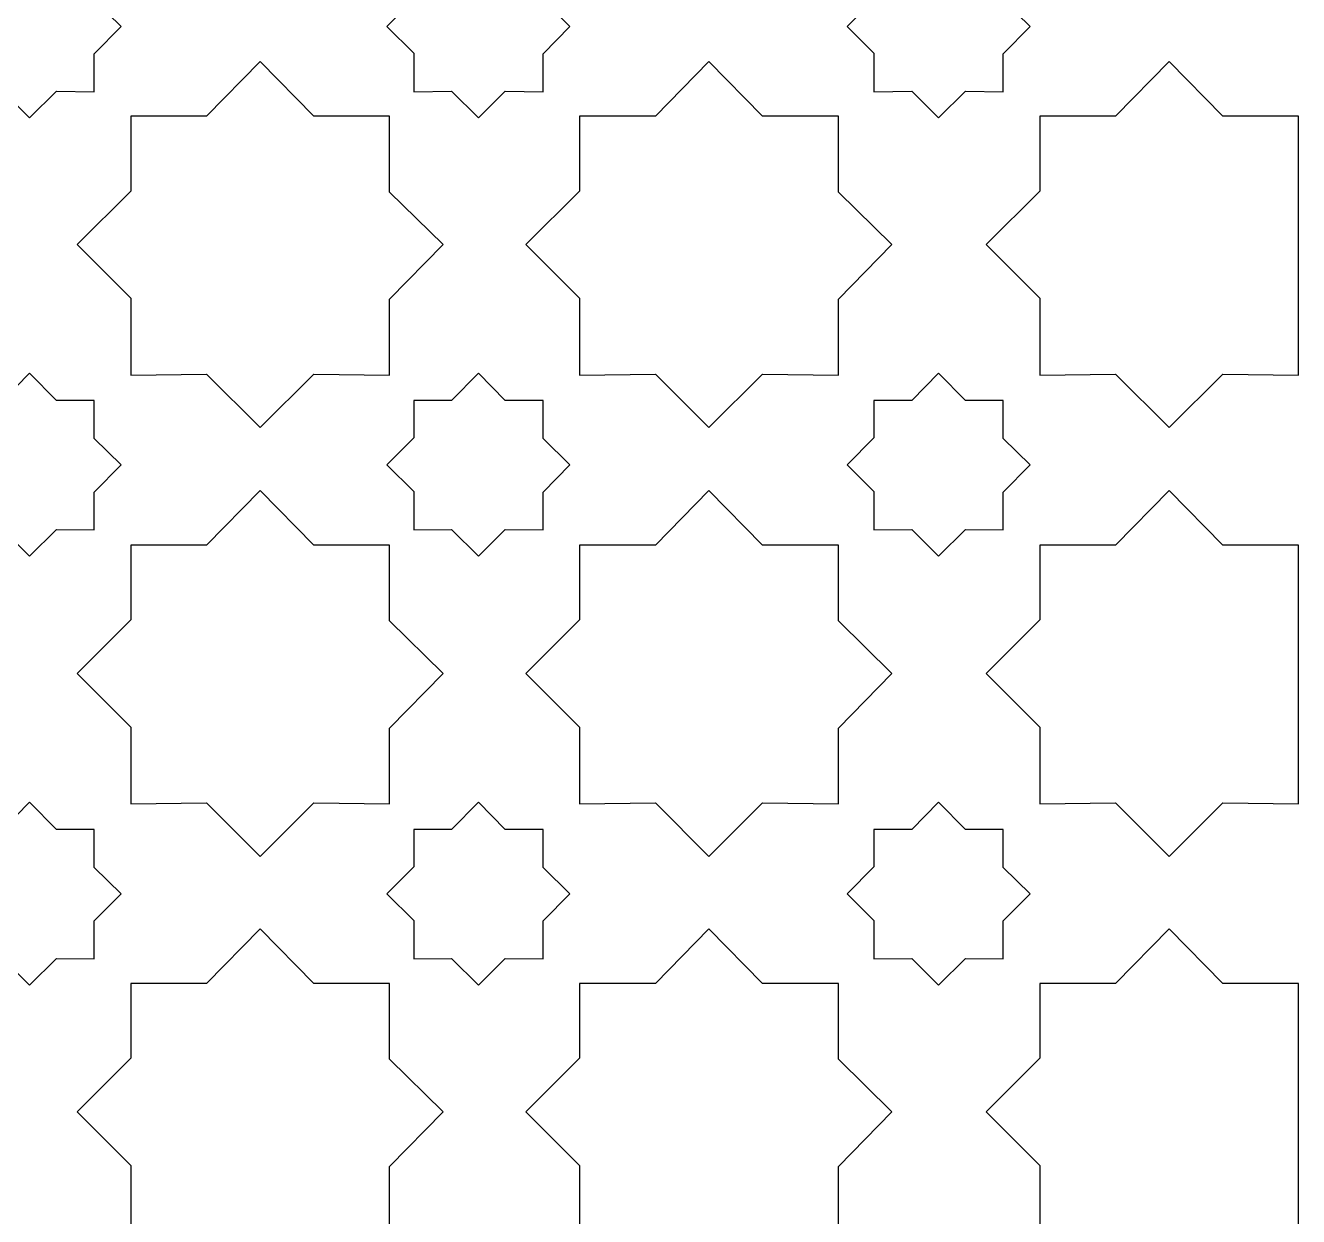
# Model space of a CAD drawing. Header units: centimetres. Extents: x -82 to 82, y -124 to 124.
# Drawn here: x -47.98 to -13.54, y -91.1 to -58.89 of the extents above; entities that cross this region are included whole.
import ezdxf

# ---------------------------------------------------------------- set-up
doc = ezdxf.new("R2010")
doc.units = ezdxf.units.CM
doc.header["$MEASUREMENT"] = 0
doc.layers.add('layer 1', color=7, linetype='Continuous')

msp = doc.modelspace()

# ---------------------------------------------------------------- linework, layer by layer
at = {"layer": 'layer 1', "color": 175}
for points, knots in [([(-49.61516, -58.18754), (-49.61516, -58.18754), (-49.61516, -57.17603), (-49.61516, -57.17603), (-49.61516, -57.17603), (-49.61516, -57.17603), (-48.58995, -57.17603), (-48.58995, -57.17603), (-48.58995, -57.17603), (-48.58995, -57.17603), (-47.86507, -56.43744), (-47.86507, -56.43744), (-47.86507, -56.43744), (-47.86507, -56.43744), (-47.14017, -57.17603), (-47.14017, -57.17603), (-47.14017, -57.17603), (-47.14017, -57.17603), (-46.11498, -57.17603), (-46.11498, -57.17603), (-46.11498, -57.17603), (-46.11498, -57.17603), (-46.11498, -58.20122), (-46.11498, -58.20122), (-46.11498, -58.20122), (-46.11498, -58.20122), (-45.39006, -58.91244), (-45.39006, -58.91244), (-45.39006, -58.91244), (-45.39006, -58.91244), (-46.11498, -59.65105), (-46.11498, -59.65105), (-46.11498, -59.65105), (-46.11498, -59.65105), (-46.11498, -60.67621), (-46.11498, -60.67621), (-46.11498, -60.67621), (-46.11498, -60.67621), (-47.14012, -60.66252), (-47.14012, -60.66252), (-47.14012, -60.66252), (-47.14012, -60.66252), (-47.86507, -61.38744), (-47.86507, -61.38744), (-47.86507, -61.38744), (-47.86507, -61.38744), (-48.58999, -60.66251), (-48.58999, -60.66251), (-48.58999, -60.66251), (-48.58999, -60.66251), (-49.61516, -60.67621), (-49.61516, -60.67621), (-49.61516, -60.67621), (-49.61516, -60.67621), (-49.61516, -59.63734), (-49.61516, -59.63734), (-49.61516, -59.63734), (-49.61516, -59.63734), (-50.34006, -58.91244), (-50.34006, -58.91244), (-50.34006, -58.91244), (-50.34006, -58.91244), (-49.61516, -58.18754), (-49.61516, -58.18754)], [0, 0, 0, 0, 0.05882353, 0.05882353, 0.05882353, 0.05882353, 0.11764706, 0.11764706, 0.11764706, 0.11764706, 0.17647059, 0.17647059, 0.17647059, 0.17647059, 0.23529412, 0.23529412, 0.23529412, 0.23529412, 0.29411765, 0.29411765, 0.29411765, 0.29411765, 0.35294118, 0.35294118, 0.35294118, 0.35294118, 0.41176471, 0.41176471, 0.41176471, 0.41176471, 0.47058824, 0.47058824, 0.47058824, 0.47058824, 0.52941176, 0.52941176, 0.52941176, 0.52941176, 0.58823529, 0.58823529, 0.58823529, 0.58823529, 0.64705882, 0.64705882, 0.64705882, 0.64705882, 0.70588235, 0.70588235, 0.70588235, 0.70588235, 0.76470588, 0.76470588, 0.76470588, 0.76470588, 0.82352941, 0.82352941, 0.82352941, 0.82352941, 0.88235294, 0.88235294, 0.88235294, 0.88235294, 1, 1, 1, 1]), ([(-37.47716, -58.18754), (-37.47716, -58.18754), (-37.47716, -57.17603), (-37.47716, -57.17603), (-37.47716, -57.17603), (-37.47716, -57.17603), (-36.45195, -57.17603), (-36.45195, -57.17603), (-36.45195, -57.17603), (-36.45195, -57.17603), (-35.72707, -56.43744), (-35.72707, -56.43744), (-35.72707, -56.43744), (-35.72707, -56.43744), (-35.00217, -57.17603), (-35.00217, -57.17603), (-35.00217, -57.17603), (-35.00217, -57.17603), (-33.97698, -57.17603), (-33.97698, -57.17603), (-33.97698, -57.17603), (-33.97698, -57.17603), (-33.97698, -58.20122), (-33.97698, -58.20122), (-33.97698, -58.20122), (-33.97698, -58.20122), (-33.25206, -58.91244), (-33.25206, -58.91244), (-33.25206, -58.91244), (-33.25206, -58.91244), (-33.97698, -59.65105), (-33.97698, -59.65105), (-33.97698, -59.65105), (-33.97698, -59.65105), (-33.97698, -60.67621), (-33.97698, -60.67621), (-33.97698, -60.67621), (-33.97698, -60.67621), (-35.00212, -60.66252), (-35.00212, -60.66252), (-35.00212, -60.66252), (-35.00212, -60.66252), (-35.72707, -61.38744), (-35.72707, -61.38744), (-35.72707, -61.38744), (-35.72707, -61.38744), (-36.45199, -60.66251), (-36.45199, -60.66251), (-36.45199, -60.66251), (-36.45199, -60.66251), (-37.47716, -60.67621), (-37.47716, -60.67621), (-37.47716, -60.67621), (-37.47716, -60.67621), (-37.47716, -59.63734), (-37.47716, -59.63734), (-37.47716, -59.63734), (-37.47716, -59.63734), (-38.20206, -58.91244), (-38.20206, -58.91244), (-38.20206, -58.91244), (-38.20206, -58.91244), (-37.47716, -58.18754), (-37.47716, -58.18754)], [0, 0, 0, 0, 0.05882353, 0.05882353, 0.05882353, 0.05882353, 0.11764706, 0.11764706, 0.11764706, 0.11764706, 0.17647059, 0.17647059, 0.17647059, 0.17647059, 0.23529412, 0.23529412, 0.23529412, 0.23529412, 0.29411765, 0.29411765, 0.29411765, 0.29411765, 0.35294118, 0.35294118, 0.35294118, 0.35294118, 0.41176471, 0.41176471, 0.41176471, 0.41176471, 0.47058824, 0.47058824, 0.47058824, 0.47058824, 0.52941176, 0.52941176, 0.52941176, 0.52941176, 0.58823529, 0.58823529, 0.58823529, 0.58823529, 0.64705882, 0.64705882, 0.64705882, 0.64705882, 0.70588235, 0.70588235, 0.70588235, 0.70588235, 0.76470588, 0.76470588, 0.76470588, 0.76470588, 0.82352941, 0.82352941, 0.82352941, 0.82352941, 0.88235294, 0.88235294, 0.88235294, 0.88235294, 1, 1, 1, 1]), ([(-25.03116, -58.18754), (-25.03116, -58.18754), (-25.03116, -57.17603), (-25.03116, -57.17603), (-25.03116, -57.17603), (-25.03116, -57.17603), (-24.00595, -57.17603), (-24.00595, -57.17603), (-24.00595, -57.17603), (-24.00595, -57.17603), (-23.28107, -56.43744), (-23.28107, -56.43744), (-23.28107, -56.43744), (-23.28107, -56.43744), (-22.55617, -57.17603), (-22.55617, -57.17603), (-22.55617, -57.17603), (-22.55617, -57.17603), (-21.53098, -57.17603), (-21.53098, -57.17603), (-21.53098, -57.17603), (-21.53098, -57.17603), (-21.53098, -58.20122), (-21.53098, -58.20122), (-21.53098, -58.20122), (-21.53098, -58.20122), (-20.80606, -58.91244), (-20.80606, -58.91244), (-20.80606, -58.91244), (-20.80606, -58.91244), (-21.53098, -59.65105), (-21.53098, -59.65105), (-21.53098, -59.65105), (-21.53098, -59.65105), (-21.53098, -60.67621), (-21.53098, -60.67621), (-21.53098, -60.67621), (-21.53098, -60.67621), (-22.55612, -60.66252), (-22.55612, -60.66252), (-22.55612, -60.66252), (-22.55612, -60.66252), (-23.28107, -61.38744), (-23.28107, -61.38744), (-23.28107, -61.38744), (-23.28107, -61.38744), (-24.00599, -60.66251), (-24.00599, -60.66251), (-24.00599, -60.66251), (-24.00599, -60.66251), (-25.03116, -60.67621), (-25.03116, -60.67621), (-25.03116, -60.67621), (-25.03116, -60.67621), (-25.03116, -59.63734), (-25.03116, -59.63734), (-25.03116, -59.63734), (-25.03116, -59.63734), (-25.75606, -58.91244), (-25.75606, -58.91244), (-25.75606, -58.91244), (-25.75606, -58.91244), (-25.03116, -58.18754), (-25.03116, -58.18754)], [0, 0, 0, 0, 0.05882353, 0.05882353, 0.05882353, 0.05882353, 0.11764706, 0.11764706, 0.11764706, 0.11764706, 0.17647059, 0.17647059, 0.17647059, 0.17647059, 0.23529412, 0.23529412, 0.23529412, 0.23529412, 0.29411765, 0.29411765, 0.29411765, 0.29411765, 0.35294118, 0.35294118, 0.35294118, 0.35294118, 0.41176471, 0.41176471, 0.41176471, 0.41176471, 0.47058824, 0.47058824, 0.47058824, 0.47058824, 0.52941176, 0.52941176, 0.52941176, 0.52941176, 0.58823529, 0.58823529, 0.58823529, 0.58823529, 0.64705882, 0.64705882, 0.64705882, 0.64705882, 0.70588235, 0.70588235, 0.70588235, 0.70588235, 0.76470588, 0.76470588, 0.76470588, 0.76470588, 0.82352941, 0.82352941, 0.82352941, 0.82352941, 0.88235294, 0.88235294, 0.88235294, 0.88235294, 1, 1, 1, 1]), ([(-45.12778, -63.36341), (-45.12778, -63.36341), (-45.12779, -61.34049), (-45.12779, -61.34049), (-45.12779, -61.34049), (-45.12779, -61.34049), (-43.07748, -61.34049), (-43.07748, -61.34049), (-43.07748, -61.34049), (-43.07748, -61.34049), (-41.62778, -59.86339), (-41.62778, -59.86339), (-41.62778, -59.86339), (-41.62778, -59.86339), (-40.17807, -61.34049), (-40.17807, -61.34049), (-40.17807, -61.34049), (-40.17807, -61.34049), (-38.12779, -61.34049), (-38.12779, -61.34049), (-38.12779, -61.34049), (-38.12779, -61.34049), (-38.12779, -63.39077), (-38.12779, -63.39077), (-38.12779, -63.39077), (-38.12779, -63.39077), (-36.67803, -64.81314), (-36.67803, -64.81314), (-36.67803, -64.81314), (-36.67803, -64.81314), (-38.12779, -66.29028), (-38.12779, -66.29028), (-38.12779, -66.29028), (-38.12779, -66.29028), (-38.12779, -68.34049), (-38.12779, -68.34049), (-38.12779, -68.34049), (-38.12779, -68.34049), (-40.17796, -68.31311), (-40.17796, -68.31311), (-40.17796, -68.31311), (-40.17796, -68.31311), (-41.62778, -69.76288), (-41.62778, -69.76288), (-41.62778, -69.76288), (-41.62778, -69.76288), (-43.07756, -68.3131), (-43.07756, -68.3131), (-43.07756, -68.3131), (-43.07756, -68.3131), (-45.12779, -68.34049), (-45.12779, -68.34049), (-45.12779, -68.34049), (-45.12779, -68.34049), (-45.12779, -66.26287), (-45.12779, -66.26287), (-45.12779, -66.26287), (-45.12779, -66.26287), (-46.57752, -64.81314), (-46.57752, -64.81314), (-46.57752, -64.81314), (-46.57752, -64.81314), (-45.12778, -63.36341), (-45.12778, -63.36341)], [0, 0, 0, 0, 0.05882353, 0.05882353, 0.05882353, 0.05882353, 0.11764706, 0.11764706, 0.11764706, 0.11764706, 0.17647059, 0.17647059, 0.17647059, 0.17647059, 0.23529412, 0.23529412, 0.23529412, 0.23529412, 0.29411765, 0.29411765, 0.29411765, 0.29411765, 0.35294118, 0.35294118, 0.35294118, 0.35294118, 0.41176471, 0.41176471, 0.41176471, 0.41176471, 0.47058824, 0.47058824, 0.47058824, 0.47058824, 0.52941176, 0.52941176, 0.52941176, 0.52941176, 0.58823529, 0.58823529, 0.58823529, 0.58823529, 0.64705882, 0.64705882, 0.64705882, 0.64705882, 0.70588235, 0.70588235, 0.70588235, 0.70588235, 0.76470588, 0.76470588, 0.76470588, 0.76470588, 0.82352941, 0.82352941, 0.82352941, 0.82352941, 0.88235294, 0.88235294, 0.88235294, 0.88235294, 1, 1, 1, 1]), ([(-32.98978, -63.36341), (-32.98978, -63.36341), (-32.98979, -61.34049), (-32.98979, -61.34049), (-32.98979, -61.34049), (-32.98979, -61.34049), (-30.93948, -61.34049), (-30.93948, -61.34049), (-30.93948, -61.34049), (-30.93948, -61.34049), (-29.48978, -59.86339), (-29.48978, -59.86339), (-29.48978, -59.86339), (-29.48978, -59.86339), (-28.04007, -61.34049), (-28.04007, -61.34049), (-28.04007, -61.34049), (-28.04007, -61.34049), (-25.98979, -61.34049), (-25.98979, -61.34049), (-25.98979, -61.34049), (-25.98979, -61.34049), (-25.98979, -63.39077), (-25.98979, -63.39077), (-25.98979, -63.39077), (-25.98979, -63.39077), (-24.54003, -64.81314), (-24.54003, -64.81314), (-24.54003, -64.81314), (-24.54003, -64.81314), (-25.98979, -66.29028), (-25.98979, -66.29028), (-25.98979, -66.29028), (-25.98979, -66.29028), (-25.98979, -68.34049), (-25.98979, -68.34049), (-25.98979, -68.34049), (-25.98979, -68.34049), (-28.03996, -68.31311), (-28.03996, -68.31311), (-28.03996, -68.31311), (-28.03996, -68.31311), (-29.48978, -69.76288), (-29.48978, -69.76288), (-29.48978, -69.76288), (-29.48978, -69.76288), (-30.93956, -68.3131), (-30.93956, -68.3131), (-30.93956, -68.3131), (-30.93956, -68.3131), (-32.98979, -68.34049), (-32.98979, -68.34049), (-32.98979, -68.34049), (-32.98979, -68.34049), (-32.98979, -66.26287), (-32.98979, -66.26287), (-32.98979, -66.26287), (-32.98979, -66.26287), (-34.43952, -64.81314), (-34.43952, -64.81314), (-34.43952, -64.81314), (-34.43952, -64.81314), (-32.98978, -63.36341), (-32.98978, -63.36341)], [0, 0, 0, 0, 0.05882353, 0.05882353, 0.05882353, 0.05882353, 0.11764706, 0.11764706, 0.11764706, 0.11764706, 0.17647059, 0.17647059, 0.17647059, 0.17647059, 0.23529412, 0.23529412, 0.23529412, 0.23529412, 0.29411765, 0.29411765, 0.29411765, 0.29411765, 0.35294118, 0.35294118, 0.35294118, 0.35294118, 0.41176471, 0.41176471, 0.41176471, 0.41176471, 0.47058824, 0.47058824, 0.47058824, 0.47058824, 0.52941176, 0.52941176, 0.52941176, 0.52941176, 0.58823529, 0.58823529, 0.58823529, 0.58823529, 0.64705882, 0.64705882, 0.64705882, 0.64705882, 0.70588235, 0.70588235, 0.70588235, 0.70588235, 0.76470588, 0.76470588, 0.76470588, 0.76470588, 0.82352941, 0.82352941, 0.82352941, 0.82352941, 0.88235294, 0.88235294, 0.88235294, 0.88235294, 1, 1, 1, 1]), ([(-13.54379, -68.34049), (-13.54379, -68.34049), (-15.59396, -68.31311), (-15.59396, -68.31311), (-15.59396, -68.31311), (-15.59396, -68.31311), (-17.04378, -69.76288), (-17.04378, -69.76288), (-17.04378, -69.76288), (-17.04378, -69.76288), (-18.49356, -68.3131), (-18.49356, -68.3131), (-18.49356, -68.3131), (-18.49356, -68.3131), (-20.54379, -68.34049), (-20.54379, -68.34049), (-20.54379, -68.34049), (-20.54379, -68.34049), (-20.54379, -66.26287), (-20.54379, -66.26287), (-20.54379, -66.26287), (-20.54379, -66.26287), (-21.99352, -64.81314), (-21.99352, -64.81314), (-21.99352, -64.81314), (-21.99352, -64.81314), (-20.54378, -63.36341), (-20.54378, -63.36341), (-20.54378, -63.36341), (-20.54378, -63.36341), (-20.54379, -61.34049), (-20.54379, -61.34049), (-20.54379, -61.34049), (-20.54379, -61.34049), (-18.49348, -61.34049), (-18.49348, -61.34049), (-18.49348, -61.34049), (-18.49348, -61.34049), (-17.04378, -59.86339), (-17.04378, -59.86339), (-17.04378, -59.86339), (-17.04378, -59.86339), (-15.59407, -61.34049), (-15.59407, -61.34049), (-15.59407, -61.34049), (-15.59407, -61.34049), (-13.54379, -61.34049), (-13.54379, -61.34049), (-13.54379, -61.34049), (-13.54379, -61.34049), (-13.54379, -68.34049), (-13.54379, -68.34049)], [0, 0, 0, 0, 0.07142857, 0.07142857, 0.07142857, 0.07142857, 0.14285714, 0.14285714, 0.14285714, 0.14285714, 0.21428571, 0.21428571, 0.21428571, 0.21428571, 0.28571429, 0.28571429, 0.28571429, 0.28571429, 0.35714286, 0.35714286, 0.35714286, 0.35714286, 0.42857143, 0.42857143, 0.42857143, 0.42857143, 0.5, 0.5, 0.5, 0.5, 0.57142857, 0.57142857, 0.57142857, 0.57142857, 0.64285714, 0.64285714, 0.64285714, 0.64285714, 0.71428571, 0.71428571, 0.71428571, 0.71428571, 0.78571429, 0.78571429, 0.78571429, 0.78571429, 0.85714286, 0.85714286, 0.85714286, 0.85714286, 1, 1, 1, 1]), ([(-49.61516, -70.04324), (-49.61516, -70.04324), (-49.61516, -69.03173), (-49.61516, -69.03173), (-49.61516, -69.03173), (-49.61516, -69.03173), (-48.58995, -69.03173), (-48.58995, -69.03173), (-48.58995, -69.03173), (-48.58995, -69.03173), (-47.86507, -68.29314), (-47.86507, -68.29314), (-47.86507, -68.29314), (-47.86507, -68.29314), (-47.14017, -69.03173), (-47.14017, -69.03173), (-47.14017, -69.03173), (-47.14017, -69.03173), (-46.11498, -69.03173), (-46.11498, -69.03173), (-46.11498, -69.03173), (-46.11498, -69.03173), (-46.11498, -70.05692), (-46.11498, -70.05692), (-46.11498, -70.05692), (-46.11498, -70.05692), (-45.39006, -70.76814), (-45.39006, -70.76814), (-45.39006, -70.76814), (-45.39006, -70.76814), (-46.11498, -71.50675), (-46.11498, -71.50675), (-46.11498, -71.50675), (-46.11498, -71.50675), (-46.11498, -72.53191), (-46.11498, -72.53191), (-46.11498, -72.53191), (-46.11498, -72.53191), (-47.14012, -72.51822), (-47.14012, -72.51822), (-47.14012, -72.51822), (-47.14012, -72.51822), (-47.86507, -73.24314), (-47.86507, -73.24314), (-47.86507, -73.24314), (-47.86507, -73.24314), (-48.58999, -72.51821), (-48.58999, -72.51821), (-48.58999, -72.51821), (-48.58999, -72.51821), (-49.61516, -72.53191), (-49.61516, -72.53191), (-49.61516, -72.53191), (-49.61516, -72.53191), (-49.61516, -71.49304), (-49.61516, -71.49304), (-49.61516, -71.49304), (-49.61516, -71.49304), (-50.34006, -70.76814), (-50.34006, -70.76814), (-50.34006, -70.76814), (-50.34006, -70.76814), (-49.61516, -70.04324), (-49.61516, -70.04324)], [0, 0, 0, 0, 0.05882353, 0.05882353, 0.05882353, 0.05882353, 0.11764706, 0.11764706, 0.11764706, 0.11764706, 0.17647059, 0.17647059, 0.17647059, 0.17647059, 0.23529412, 0.23529412, 0.23529412, 0.23529412, 0.29411765, 0.29411765, 0.29411765, 0.29411765, 0.35294118, 0.35294118, 0.35294118, 0.35294118, 0.41176471, 0.41176471, 0.41176471, 0.41176471, 0.47058824, 0.47058824, 0.47058824, 0.47058824, 0.52941176, 0.52941176, 0.52941176, 0.52941176, 0.58823529, 0.58823529, 0.58823529, 0.58823529, 0.64705882, 0.64705882, 0.64705882, 0.64705882, 0.70588235, 0.70588235, 0.70588235, 0.70588235, 0.76470588, 0.76470588, 0.76470588, 0.76470588, 0.82352941, 0.82352941, 0.82352941, 0.82352941, 0.88235294, 0.88235294, 0.88235294, 0.88235294, 1, 1, 1, 1]), ([(-37.47716, -70.04324), (-37.47716, -70.04324), (-37.47716, -69.03173), (-37.47716, -69.03173), (-37.47716, -69.03173), (-37.47716, -69.03173), (-36.45195, -69.03173), (-36.45195, -69.03173), (-36.45195, -69.03173), (-36.45195, -69.03173), (-35.72707, -68.29314), (-35.72707, -68.29314), (-35.72707, -68.29314), (-35.72707, -68.29314), (-35.00217, -69.03173), (-35.00217, -69.03173), (-35.00217, -69.03173), (-35.00217, -69.03173), (-33.97698, -69.03173), (-33.97698, -69.03173), (-33.97698, -69.03173), (-33.97698, -69.03173), (-33.97698, -70.05692), (-33.97698, -70.05692), (-33.97698, -70.05692), (-33.97698, -70.05692), (-33.25206, -70.76814), (-33.25206, -70.76814), (-33.25206, -70.76814), (-33.25206, -70.76814), (-33.97698, -71.50675), (-33.97698, -71.50675), (-33.97698, -71.50675), (-33.97698, -71.50675), (-33.97698, -72.53191), (-33.97698, -72.53191), (-33.97698, -72.53191), (-33.97698, -72.53191), (-35.00212, -72.51822), (-35.00212, -72.51822), (-35.00212, -72.51822), (-35.00212, -72.51822), (-35.72707, -73.24314), (-35.72707, -73.24314), (-35.72707, -73.24314), (-35.72707, -73.24314), (-36.45199, -72.51821), (-36.45199, -72.51821), (-36.45199, -72.51821), (-36.45199, -72.51821), (-37.47716, -72.53191), (-37.47716, -72.53191), (-37.47716, -72.53191), (-37.47716, -72.53191), (-37.47716, -71.49304), (-37.47716, -71.49304), (-37.47716, -71.49304), (-37.47716, -71.49304), (-38.20206, -70.76814), (-38.20206, -70.76814), (-38.20206, -70.76814), (-38.20206, -70.76814), (-37.47716, -70.04324), (-37.47716, -70.04324)], [0, 0, 0, 0, 0.05882353, 0.05882353, 0.05882353, 0.05882353, 0.11764706, 0.11764706, 0.11764706, 0.11764706, 0.17647059, 0.17647059, 0.17647059, 0.17647059, 0.23529412, 0.23529412, 0.23529412, 0.23529412, 0.29411765, 0.29411765, 0.29411765, 0.29411765, 0.35294118, 0.35294118, 0.35294118, 0.35294118, 0.41176471, 0.41176471, 0.41176471, 0.41176471, 0.47058824, 0.47058824, 0.47058824, 0.47058824, 0.52941176, 0.52941176, 0.52941176, 0.52941176, 0.58823529, 0.58823529, 0.58823529, 0.58823529, 0.64705882, 0.64705882, 0.64705882, 0.64705882, 0.70588235, 0.70588235, 0.70588235, 0.70588235, 0.76470588, 0.76470588, 0.76470588, 0.76470588, 0.82352941, 0.82352941, 0.82352941, 0.82352941, 0.88235294, 0.88235294, 0.88235294, 0.88235294, 1, 1, 1, 1]), ([(-25.03116, -70.04324), (-25.03116, -70.04324), (-25.03116, -69.03173), (-25.03116, -69.03173), (-25.03116, -69.03173), (-25.03116, -69.03173), (-24.00595, -69.03173), (-24.00595, -69.03173), (-24.00595, -69.03173), (-24.00595, -69.03173), (-23.28107, -68.29314), (-23.28107, -68.29314), (-23.28107, -68.29314), (-23.28107, -68.29314), (-22.55617, -69.03173), (-22.55617, -69.03173), (-22.55617, -69.03173), (-22.55617, -69.03173), (-21.53098, -69.03173), (-21.53098, -69.03173), (-21.53098, -69.03173), (-21.53098, -69.03173), (-21.53098, -70.05692), (-21.53098, -70.05692), (-21.53098, -70.05692), (-21.53098, -70.05692), (-20.80606, -70.76814), (-20.80606, -70.76814), (-20.80606, -70.76814), (-20.80606, -70.76814), (-21.53098, -71.50675), (-21.53098, -71.50675), (-21.53098, -71.50675), (-21.53098, -71.50675), (-21.53098, -72.53191), (-21.53098, -72.53191), (-21.53098, -72.53191), (-21.53098, -72.53191), (-22.55612, -72.51822), (-22.55612, -72.51822), (-22.55612, -72.51822), (-22.55612, -72.51822), (-23.28107, -73.24314), (-23.28107, -73.24314), (-23.28107, -73.24314), (-23.28107, -73.24314), (-24.00599, -72.51821), (-24.00599, -72.51821), (-24.00599, -72.51821), (-24.00599, -72.51821), (-25.03116, -72.53191), (-25.03116, -72.53191), (-25.03116, -72.53191), (-25.03116, -72.53191), (-25.03116, -71.49304), (-25.03116, -71.49304), (-25.03116, -71.49304), (-25.03116, -71.49304), (-25.75606, -70.76814), (-25.75606, -70.76814), (-25.75606, -70.76814), (-25.75606, -70.76814), (-25.03116, -70.04324), (-25.03116, -70.04324)], [0, 0, 0, 0, 0.05882353, 0.05882353, 0.05882353, 0.05882353, 0.11764706, 0.11764706, 0.11764706, 0.11764706, 0.17647059, 0.17647059, 0.17647059, 0.17647059, 0.23529412, 0.23529412, 0.23529412, 0.23529412, 0.29411765, 0.29411765, 0.29411765, 0.29411765, 0.35294118, 0.35294118, 0.35294118, 0.35294118, 0.41176471, 0.41176471, 0.41176471, 0.41176471, 0.47058824, 0.47058824, 0.47058824, 0.47058824, 0.52941176, 0.52941176, 0.52941176, 0.52941176, 0.58823529, 0.58823529, 0.58823529, 0.58823529, 0.64705882, 0.64705882, 0.64705882, 0.64705882, 0.70588235, 0.70588235, 0.70588235, 0.70588235, 0.76470588, 0.76470588, 0.76470588, 0.76470588, 0.82352941, 0.82352941, 0.82352941, 0.82352941, 0.88235294, 0.88235294, 0.88235294, 0.88235294, 1, 1, 1, 1]), ([(-45.12778, -74.96511), (-45.12778, -74.96511), (-45.12779, -72.94219), (-45.12779, -72.94219), (-45.12779, -72.94219), (-45.12779, -72.94219), (-43.07748, -72.94219), (-43.07748, -72.94219), (-43.07748, -72.94219), (-43.07748, -72.94219), (-41.62778, -71.46509), (-41.62778, -71.46509), (-41.62778, -71.46509), (-41.62778, -71.46509), (-40.17807, -72.94219), (-40.17807, -72.94219), (-40.17807, -72.94219), (-40.17807, -72.94219), (-38.12779, -72.94219), (-38.12779, -72.94219), (-38.12779, -72.94219), (-38.12779, -72.94219), (-38.12779, -74.99247), (-38.12779, -74.99247), (-38.12779, -74.99247), (-38.12779, -74.99247), (-36.67803, -76.41484), (-36.67803, -76.41484), (-36.67803, -76.41484), (-36.67803, -76.41484), (-38.12779, -77.89198), (-38.12779, -77.89198), (-38.12779, -77.89198), (-38.12779, -77.89198), (-38.12779, -79.94219), (-38.12779, -79.94219), (-38.12779, -79.94219), (-38.12779, -79.94219), (-40.17796, -79.91481), (-40.17796, -79.91481), (-40.17796, -79.91481), (-40.17796, -79.91481), (-41.62778, -81.36458), (-41.62778, -81.36458), (-41.62778, -81.36458), (-41.62778, -81.36458), (-43.07756, -79.9148), (-43.07756, -79.9148), (-43.07756, -79.9148), (-43.07756, -79.9148), (-45.12779, -79.94219), (-45.12779, -79.94219), (-45.12779, -79.94219), (-45.12779, -79.94219), (-45.12779, -77.86457), (-45.12779, -77.86457), (-45.12779, -77.86457), (-45.12779, -77.86457), (-46.57752, -76.41484), (-46.57752, -76.41484), (-46.57752, -76.41484), (-46.57752, -76.41484), (-45.12778, -74.96511), (-45.12778, -74.96511)], [0, 0, 0, 0, 0.05882353, 0.05882353, 0.05882353, 0.05882353, 0.11764706, 0.11764706, 0.11764706, 0.11764706, 0.17647059, 0.17647059, 0.17647059, 0.17647059, 0.23529412, 0.23529412, 0.23529412, 0.23529412, 0.29411765, 0.29411765, 0.29411765, 0.29411765, 0.35294118, 0.35294118, 0.35294118, 0.35294118, 0.41176471, 0.41176471, 0.41176471, 0.41176471, 0.47058824, 0.47058824, 0.47058824, 0.47058824, 0.52941176, 0.52941176, 0.52941176, 0.52941176, 0.58823529, 0.58823529, 0.58823529, 0.58823529, 0.64705882, 0.64705882, 0.64705882, 0.64705882, 0.70588235, 0.70588235, 0.70588235, 0.70588235, 0.76470588, 0.76470588, 0.76470588, 0.76470588, 0.82352941, 0.82352941, 0.82352941, 0.82352941, 0.88235294, 0.88235294, 0.88235294, 0.88235294, 1, 1, 1, 1]), ([(-32.98978, -74.96511), (-32.98978, -74.96511), (-32.98979, -72.94219), (-32.98979, -72.94219), (-32.98979, -72.94219), (-32.98979, -72.94219), (-30.93948, -72.94219), (-30.93948, -72.94219), (-30.93948, -72.94219), (-30.93948, -72.94219), (-29.48978, -71.46509), (-29.48978, -71.46509), (-29.48978, -71.46509), (-29.48978, -71.46509), (-28.04007, -72.94219), (-28.04007, -72.94219), (-28.04007, -72.94219), (-28.04007, -72.94219), (-25.98979, -72.94219), (-25.98979, -72.94219), (-25.98979, -72.94219), (-25.98979, -72.94219), (-25.98979, -74.99247), (-25.98979, -74.99247), (-25.98979, -74.99247), (-25.98979, -74.99247), (-24.54003, -76.41484), (-24.54003, -76.41484), (-24.54003, -76.41484), (-24.54003, -76.41484), (-25.98979, -77.89198), (-25.98979, -77.89198), (-25.98979, -77.89198), (-25.98979, -77.89198), (-25.98979, -79.94219), (-25.98979, -79.94219), (-25.98979, -79.94219), (-25.98979, -79.94219), (-28.03996, -79.91481), (-28.03996, -79.91481), (-28.03996, -79.91481), (-28.03996, -79.91481), (-29.48978, -81.36458), (-29.48978, -81.36458), (-29.48978, -81.36458), (-29.48978, -81.36458), (-30.93956, -79.9148), (-30.93956, -79.9148), (-30.93956, -79.9148), (-30.93956, -79.9148), (-32.98979, -79.94219), (-32.98979, -79.94219), (-32.98979, -79.94219), (-32.98979, -79.94219), (-32.98979, -77.86457), (-32.98979, -77.86457), (-32.98979, -77.86457), (-32.98979, -77.86457), (-34.43952, -76.41484), (-34.43952, -76.41484), (-34.43952, -76.41484), (-34.43952, -76.41484), (-32.98978, -74.96511), (-32.98978, -74.96511)], [0, 0, 0, 0, 0.05882353, 0.05882353, 0.05882353, 0.05882353, 0.11764706, 0.11764706, 0.11764706, 0.11764706, 0.17647059, 0.17647059, 0.17647059, 0.17647059, 0.23529412, 0.23529412, 0.23529412, 0.23529412, 0.29411765, 0.29411765, 0.29411765, 0.29411765, 0.35294118, 0.35294118, 0.35294118, 0.35294118, 0.41176471, 0.41176471, 0.41176471, 0.41176471, 0.47058824, 0.47058824, 0.47058824, 0.47058824, 0.52941176, 0.52941176, 0.52941176, 0.52941176, 0.58823529, 0.58823529, 0.58823529, 0.58823529, 0.64705882, 0.64705882, 0.64705882, 0.64705882, 0.70588235, 0.70588235, 0.70588235, 0.70588235, 0.76470588, 0.76470588, 0.76470588, 0.76470588, 0.82352941, 0.82352941, 0.82352941, 0.82352941, 0.88235294, 0.88235294, 0.88235294, 0.88235294, 1, 1, 1, 1]), ([(-13.54379, -79.94219), (-13.54379, -79.94219), (-15.59396, -79.91481), (-15.59396, -79.91481), (-15.59396, -79.91481), (-15.59396, -79.91481), (-17.04378, -81.36458), (-17.04378, -81.36458), (-17.04378, -81.36458), (-17.04378, -81.36458), (-18.49356, -79.9148), (-18.49356, -79.9148), (-18.49356, -79.9148), (-18.49356, -79.9148), (-20.54379, -79.94219), (-20.54379, -79.94219), (-20.54379, -79.94219), (-20.54379, -79.94219), (-20.54379, -77.86457), (-20.54379, -77.86457), (-20.54379, -77.86457), (-20.54379, -77.86457), (-21.99352, -76.41484), (-21.99352, -76.41484), (-21.99352, -76.41484), (-21.99352, -76.41484), (-20.54378, -74.96511), (-20.54378, -74.96511), (-20.54378, -74.96511), (-20.54378, -74.96511), (-20.54379, -72.94219), (-20.54379, -72.94219), (-20.54379, -72.94219), (-20.54379, -72.94219), (-18.49348, -72.94219), (-18.49348, -72.94219), (-18.49348, -72.94219), (-18.49348, -72.94219), (-17.04378, -71.46509), (-17.04378, -71.46509), (-17.04378, -71.46509), (-17.04378, -71.46509), (-15.59407, -72.94219), (-15.59407, -72.94219), (-15.59407, -72.94219), (-15.59407, -72.94219), (-13.54379, -72.94219), (-13.54379, -72.94219), (-13.54379, -72.94219), (-13.54379, -72.94219), (-13.54379, -79.94219), (-13.54379, -79.94219)], [0, 0, 0, 0, 0.07142857, 0.07142857, 0.07142857, 0.07142857, 0.14285714, 0.14285714, 0.14285714, 0.14285714, 0.21428571, 0.21428571, 0.21428571, 0.21428571, 0.28571429, 0.28571429, 0.28571429, 0.28571429, 0.35714286, 0.35714286, 0.35714286, 0.35714286, 0.42857143, 0.42857143, 0.42857143, 0.42857143, 0.5, 0.5, 0.5, 0.5, 0.57142857, 0.57142857, 0.57142857, 0.57142857, 0.64285714, 0.64285714, 0.64285714, 0.64285714, 0.71428571, 0.71428571, 0.71428571, 0.71428571, 0.78571429, 0.78571429, 0.78571429, 0.78571429, 0.85714286, 0.85714286, 0.85714286, 0.85714286, 1, 1, 1, 1]), ([(-49.61516, -81.64494), (-49.61516, -81.64494), (-49.61516, -80.63343), (-49.61516, -80.63343), (-49.61516, -80.63343), (-49.61516, -80.63343), (-48.58995, -80.63343), (-48.58995, -80.63343), (-48.58995, -80.63343), (-48.58995, -80.63343), (-47.86507, -79.89484), (-47.86507, -79.89484), (-47.86507, -79.89484), (-47.86507, -79.89484), (-47.14017, -80.63343), (-47.14017, -80.63343), (-47.14017, -80.63343), (-47.14017, -80.63343), (-46.11498, -80.63343), (-46.11498, -80.63343), (-46.11498, -80.63343), (-46.11498, -80.63343), (-46.11498, -81.65862), (-46.11498, -81.65862), (-46.11498, -81.65862), (-46.11498, -81.65862), (-45.39006, -82.36984), (-45.39006, -82.36984), (-45.39006, -82.36984), (-45.39006, -82.36984), (-46.11498, -83.10845), (-46.11498, -83.10845), (-46.11498, -83.10845), (-46.11498, -83.10845), (-46.11498, -84.13361), (-46.11498, -84.13361), (-46.11498, -84.13361), (-46.11498, -84.13361), (-47.14012, -84.11992), (-47.14012, -84.11992), (-47.14012, -84.11992), (-47.14012, -84.11992), (-47.86507, -84.84484), (-47.86507, -84.84484), (-47.86507, -84.84484), (-47.86507, -84.84484), (-48.58999, -84.11991), (-48.58999, -84.11991), (-48.58999, -84.11991), (-48.58999, -84.11991), (-49.61516, -84.13361), (-49.61516, -84.13361), (-49.61516, -84.13361), (-49.61516, -84.13361), (-49.61516, -83.09474), (-49.61516, -83.09474), (-49.61516, -83.09474), (-49.61516, -83.09474), (-50.34006, -82.36984), (-50.34006, -82.36984), (-50.34006, -82.36984), (-50.34006, -82.36984), (-49.61516, -81.64494), (-49.61516, -81.64494)], [0, 0, 0, 0, 0.05882353, 0.05882353, 0.05882353, 0.05882353, 0.11764706, 0.11764706, 0.11764706, 0.11764706, 0.17647059, 0.17647059, 0.17647059, 0.17647059, 0.23529412, 0.23529412, 0.23529412, 0.23529412, 0.29411765, 0.29411765, 0.29411765, 0.29411765, 0.35294118, 0.35294118, 0.35294118, 0.35294118, 0.41176471, 0.41176471, 0.41176471, 0.41176471, 0.47058824, 0.47058824, 0.47058824, 0.47058824, 0.52941176, 0.52941176, 0.52941176, 0.52941176, 0.58823529, 0.58823529, 0.58823529, 0.58823529, 0.64705882, 0.64705882, 0.64705882, 0.64705882, 0.70588235, 0.70588235, 0.70588235, 0.70588235, 0.76470588, 0.76470588, 0.76470588, 0.76470588, 0.82352941, 0.82352941, 0.82352941, 0.82352941, 0.88235294, 0.88235294, 0.88235294, 0.88235294, 1, 1, 1, 1]), ([(-37.47716, -81.64494), (-37.47716, -81.64494), (-37.47716, -80.63343), (-37.47716, -80.63343), (-37.47716, -80.63343), (-37.47716, -80.63343), (-36.45195, -80.63343), (-36.45195, -80.63343), (-36.45195, -80.63343), (-36.45195, -80.63343), (-35.72707, -79.89484), (-35.72707, -79.89484), (-35.72707, -79.89484), (-35.72707, -79.89484), (-35.00217, -80.63343), (-35.00217, -80.63343), (-35.00217, -80.63343), (-35.00217, -80.63343), (-33.97698, -80.63343), (-33.97698, -80.63343), (-33.97698, -80.63343), (-33.97698, -80.63343), (-33.97698, -81.65862), (-33.97698, -81.65862), (-33.97698, -81.65862), (-33.97698, -81.65862), (-33.25206, -82.36984), (-33.25206, -82.36984), (-33.25206, -82.36984), (-33.25206, -82.36984), (-33.97698, -83.10845), (-33.97698, -83.10845), (-33.97698, -83.10845), (-33.97698, -83.10845), (-33.97698, -84.13361), (-33.97698, -84.13361), (-33.97698, -84.13361), (-33.97698, -84.13361), (-35.00212, -84.11992), (-35.00212, -84.11992), (-35.00212, -84.11992), (-35.00212, -84.11992), (-35.72707, -84.84484), (-35.72707, -84.84484), (-35.72707, -84.84484), (-35.72707, -84.84484), (-36.45199, -84.11991), (-36.45199, -84.11991), (-36.45199, -84.11991), (-36.45199, -84.11991), (-37.47716, -84.13361), (-37.47716, -84.13361), (-37.47716, -84.13361), (-37.47716, -84.13361), (-37.47716, -83.09474), (-37.47716, -83.09474), (-37.47716, -83.09474), (-37.47716, -83.09474), (-38.20206, -82.36984), (-38.20206, -82.36984), (-38.20206, -82.36984), (-38.20206, -82.36984), (-37.47716, -81.64494), (-37.47716, -81.64494)], [0, 0, 0, 0, 0.05882353, 0.05882353, 0.05882353, 0.05882353, 0.11764706, 0.11764706, 0.11764706, 0.11764706, 0.17647059, 0.17647059, 0.17647059, 0.17647059, 0.23529412, 0.23529412, 0.23529412, 0.23529412, 0.29411765, 0.29411765, 0.29411765, 0.29411765, 0.35294118, 0.35294118, 0.35294118, 0.35294118, 0.41176471, 0.41176471, 0.41176471, 0.41176471, 0.47058824, 0.47058824, 0.47058824, 0.47058824, 0.52941176, 0.52941176, 0.52941176, 0.52941176, 0.58823529, 0.58823529, 0.58823529, 0.58823529, 0.64705882, 0.64705882, 0.64705882, 0.64705882, 0.70588235, 0.70588235, 0.70588235, 0.70588235, 0.76470588, 0.76470588, 0.76470588, 0.76470588, 0.82352941, 0.82352941, 0.82352941, 0.82352941, 0.88235294, 0.88235294, 0.88235294, 0.88235294, 1, 1, 1, 1]), ([(-25.03116, -81.64494), (-25.03116, -81.64494), (-25.03116, -80.63343), (-25.03116, -80.63343), (-25.03116, -80.63343), (-25.03116, -80.63343), (-24.00595, -80.63343), (-24.00595, -80.63343), (-24.00595, -80.63343), (-24.00595, -80.63343), (-23.28107, -79.89484), (-23.28107, -79.89484), (-23.28107, -79.89484), (-23.28107, -79.89484), (-22.55617, -80.63343), (-22.55617, -80.63343), (-22.55617, -80.63343), (-22.55617, -80.63343), (-21.53098, -80.63343), (-21.53098, -80.63343), (-21.53098, -80.63343), (-21.53098, -80.63343), (-21.53098, -81.65862), (-21.53098, -81.65862), (-21.53098, -81.65862), (-21.53098, -81.65862), (-20.80606, -82.36984), (-20.80606, -82.36984), (-20.80606, -82.36984), (-20.80606, -82.36984), (-21.53098, -83.10845), (-21.53098, -83.10845), (-21.53098, -83.10845), (-21.53098, -83.10845), (-21.53098, -84.13361), (-21.53098, -84.13361), (-21.53098, -84.13361), (-21.53098, -84.13361), (-22.55612, -84.11992), (-22.55612, -84.11992), (-22.55612, -84.11992), (-22.55612, -84.11992), (-23.28107, -84.84484), (-23.28107, -84.84484), (-23.28107, -84.84484), (-23.28107, -84.84484), (-24.00599, -84.11991), (-24.00599, -84.11991), (-24.00599, -84.11991), (-24.00599, -84.11991), (-25.03116, -84.13361), (-25.03116, -84.13361), (-25.03116, -84.13361), (-25.03116, -84.13361), (-25.03116, -83.09474), (-25.03116, -83.09474), (-25.03116, -83.09474), (-25.03116, -83.09474), (-25.75606, -82.36984), (-25.75606, -82.36984), (-25.75606, -82.36984), (-25.75606, -82.36984), (-25.03116, -81.64494), (-25.03116, -81.64494)], [0, 0, 0, 0, 0.05882353, 0.05882353, 0.05882353, 0.05882353, 0.11764706, 0.11764706, 0.11764706, 0.11764706, 0.17647059, 0.17647059, 0.17647059, 0.17647059, 0.23529412, 0.23529412, 0.23529412, 0.23529412, 0.29411765, 0.29411765, 0.29411765, 0.29411765, 0.35294118, 0.35294118, 0.35294118, 0.35294118, 0.41176471, 0.41176471, 0.41176471, 0.41176471, 0.47058824, 0.47058824, 0.47058824, 0.47058824, 0.52941176, 0.52941176, 0.52941176, 0.52941176, 0.58823529, 0.58823529, 0.58823529, 0.58823529, 0.64705882, 0.64705882, 0.64705882, 0.64705882, 0.70588235, 0.70588235, 0.70588235, 0.70588235, 0.76470588, 0.76470588, 0.76470588, 0.76470588, 0.82352941, 0.82352941, 0.82352941, 0.82352941, 0.88235294, 0.88235294, 0.88235294, 0.88235294, 1, 1, 1, 1]), ([(-45.12778, -86.82081), (-45.12778, -86.82081), (-45.12779, -84.79789), (-45.12779, -84.79789), (-45.12779, -84.79789), (-45.12779, -84.79789), (-43.07748, -84.79789), (-43.07748, -84.79789), (-43.07748, -84.79789), (-43.07748, -84.79789), (-41.62778, -83.32079), (-41.62778, -83.32079), (-41.62778, -83.32079), (-41.62778, -83.32079), (-40.17807, -84.79789), (-40.17807, -84.79789), (-40.17807, -84.79789), (-40.17807, -84.79789), (-38.12779, -84.79789), (-38.12779, -84.79789), (-38.12779, -84.79789), (-38.12779, -84.79789), (-38.12779, -86.84817), (-38.12779, -86.84817), (-38.12779, -86.84817), (-38.12779, -86.84817), (-36.67803, -88.27054), (-36.67803, -88.27054), (-36.67803, -88.27054), (-36.67803, -88.27054), (-38.12779, -89.74768), (-38.12779, -89.74768), (-38.12779, -89.74768), (-38.12779, -89.74768), (-38.12779, -91.79789), (-38.12779, -91.79789), (-38.12779, -91.79789), (-38.12779, -91.79789), (-40.17796, -91.77051), (-40.17796, -91.77051), (-40.17796, -91.77051), (-40.17796, -91.77051), (-41.62778, -93.22028), (-41.62778, -93.22028), (-41.62778, -93.22028), (-41.62778, -93.22028), (-43.07756, -91.7705), (-43.07756, -91.7705), (-43.07756, -91.7705), (-43.07756, -91.7705), (-45.12779, -91.79789), (-45.12779, -91.79789), (-45.12779, -91.79789), (-45.12779, -91.79789), (-45.12779, -89.72027), (-45.12779, -89.72027), (-45.12779, -89.72027), (-45.12779, -89.72027), (-46.57752, -88.27054), (-46.57752, -88.27054), (-46.57752, -88.27054), (-46.57752, -88.27054), (-45.12778, -86.82081), (-45.12778, -86.82081)], [0, 0, 0, 0, 0.05882353, 0.05882353, 0.05882353, 0.05882353, 0.11764706, 0.11764706, 0.11764706, 0.11764706, 0.17647059, 0.17647059, 0.17647059, 0.17647059, 0.23529412, 0.23529412, 0.23529412, 0.23529412, 0.29411765, 0.29411765, 0.29411765, 0.29411765, 0.35294118, 0.35294118, 0.35294118, 0.35294118, 0.41176471, 0.41176471, 0.41176471, 0.41176471, 0.47058824, 0.47058824, 0.47058824, 0.47058824, 0.52941176, 0.52941176, 0.52941176, 0.52941176, 0.58823529, 0.58823529, 0.58823529, 0.58823529, 0.64705882, 0.64705882, 0.64705882, 0.64705882, 0.70588235, 0.70588235, 0.70588235, 0.70588235, 0.76470588, 0.76470588, 0.76470588, 0.76470588, 0.82352941, 0.82352941, 0.82352941, 0.82352941, 0.88235294, 0.88235294, 0.88235294, 0.88235294, 1, 1, 1, 1]), ([(-32.98978, -86.82081), (-32.98978, -86.82081), (-32.98979, -84.79789), (-32.98979, -84.79789), (-32.98979, -84.79789), (-32.98979, -84.79789), (-30.93948, -84.79789), (-30.93948, -84.79789), (-30.93948, -84.79789), (-30.93948, -84.79789), (-29.48978, -83.32079), (-29.48978, -83.32079), (-29.48978, -83.32079), (-29.48978, -83.32079), (-28.04007, -84.79789), (-28.04007, -84.79789), (-28.04007, -84.79789), (-28.04007, -84.79789), (-25.98979, -84.79789), (-25.98979, -84.79789), (-25.98979, -84.79789), (-25.98979, -84.79789), (-25.98979, -86.84817), (-25.98979, -86.84817), (-25.98979, -86.84817), (-25.98979, -86.84817), (-24.54003, -88.27054), (-24.54003, -88.27054), (-24.54003, -88.27054), (-24.54003, -88.27054), (-25.98979, -89.74768), (-25.98979, -89.74768), (-25.98979, -89.74768), (-25.98979, -89.74768), (-25.98979, -91.79789), (-25.98979, -91.79789), (-25.98979, -91.79789), (-25.98979, -91.79789), (-28.03996, -91.77051), (-28.03996, -91.77051), (-28.03996, -91.77051), (-28.03996, -91.77051), (-29.48978, -93.22028), (-29.48978, -93.22028), (-29.48978, -93.22028), (-29.48978, -93.22028), (-30.93956, -91.7705), (-30.93956, -91.7705), (-30.93956, -91.7705), (-30.93956, -91.7705), (-32.98979, -91.79789), (-32.98979, -91.79789), (-32.98979, -91.79789), (-32.98979, -91.79789), (-32.98979, -89.72027), (-32.98979, -89.72027), (-32.98979, -89.72027), (-32.98979, -89.72027), (-34.43952, -88.27054), (-34.43952, -88.27054), (-34.43952, -88.27054), (-34.43952, -88.27054), (-32.98978, -86.82081), (-32.98978, -86.82081)], [0, 0, 0, 0, 0.05882353, 0.05882353, 0.05882353, 0.05882353, 0.11764706, 0.11764706, 0.11764706, 0.11764706, 0.17647059, 0.17647059, 0.17647059, 0.17647059, 0.23529412, 0.23529412, 0.23529412, 0.23529412, 0.29411765, 0.29411765, 0.29411765, 0.29411765, 0.35294118, 0.35294118, 0.35294118, 0.35294118, 0.41176471, 0.41176471, 0.41176471, 0.41176471, 0.47058824, 0.47058824, 0.47058824, 0.47058824, 0.52941176, 0.52941176, 0.52941176, 0.52941176, 0.58823529, 0.58823529, 0.58823529, 0.58823529, 0.64705882, 0.64705882, 0.64705882, 0.64705882, 0.70588235, 0.70588235, 0.70588235, 0.70588235, 0.76470588, 0.76470588, 0.76470588, 0.76470588, 0.82352941, 0.82352941, 0.82352941, 0.82352941, 0.88235294, 0.88235294, 0.88235294, 0.88235294, 1, 1, 1, 1]), ([(-13.54379, -91.79789), (-13.54379, -91.79789), (-15.59396, -91.77051), (-15.59396, -91.77051), (-15.59396, -91.77051), (-15.59396, -91.77051), (-17.04378, -93.22028), (-17.04378, -93.22028), (-17.04378, -93.22028), (-17.04378, -93.22028), (-18.49356, -91.7705), (-18.49356, -91.7705), (-18.49356, -91.7705), (-18.49356, -91.7705), (-20.54379, -91.79789), (-20.54379, -91.79789), (-20.54379, -91.79789), (-20.54379, -91.79789), (-20.54379, -89.72027), (-20.54379, -89.72027), (-20.54379, -89.72027), (-20.54379, -89.72027), (-21.99352, -88.27054), (-21.99352, -88.27054), (-21.99352, -88.27054), (-21.99352, -88.27054), (-20.54378, -86.82081), (-20.54378, -86.82081), (-20.54378, -86.82081), (-20.54378, -86.82081), (-20.54379, -84.79789), (-20.54379, -84.79789), (-20.54379, -84.79789), (-20.54379, -84.79789), (-18.49348, -84.79789), (-18.49348, -84.79789), (-18.49348, -84.79789), (-18.49348, -84.79789), (-17.04378, -83.32079), (-17.04378, -83.32079), (-17.04378, -83.32079), (-17.04378, -83.32079), (-15.59407, -84.79789), (-15.59407, -84.79789), (-15.59407, -84.79789), (-15.59407, -84.79789), (-13.54379, -84.79789), (-13.54379, -84.79789), (-13.54379, -84.79789), (-13.54379, -84.79789), (-13.54379, -91.79789), (-13.54379, -91.79789)], [0, 0, 0, 0, 0.07142857, 0.07142857, 0.07142857, 0.07142857, 0.14285714, 0.14285714, 0.14285714, 0.14285714, 0.21428571, 0.21428571, 0.21428571, 0.21428571, 0.28571429, 0.28571429, 0.28571429, 0.28571429, 0.35714286, 0.35714286, 0.35714286, 0.35714286, 0.42857143, 0.42857143, 0.42857143, 0.42857143, 0.5, 0.5, 0.5, 0.5, 0.57142857, 0.57142857, 0.57142857, 0.57142857, 0.64285714, 0.64285714, 0.64285714, 0.64285714, 0.71428571, 0.71428571, 0.71428571, 0.71428571, 0.78571429, 0.78571429, 0.78571429, 0.78571429, 0.85714286, 0.85714286, 0.85714286, 0.85714286, 1, 1, 1, 1])]:
    msp.add_open_spline(points, degree=3, knots=knots, dxfattribs=at)

doc.saveas('drawing.dxf')
